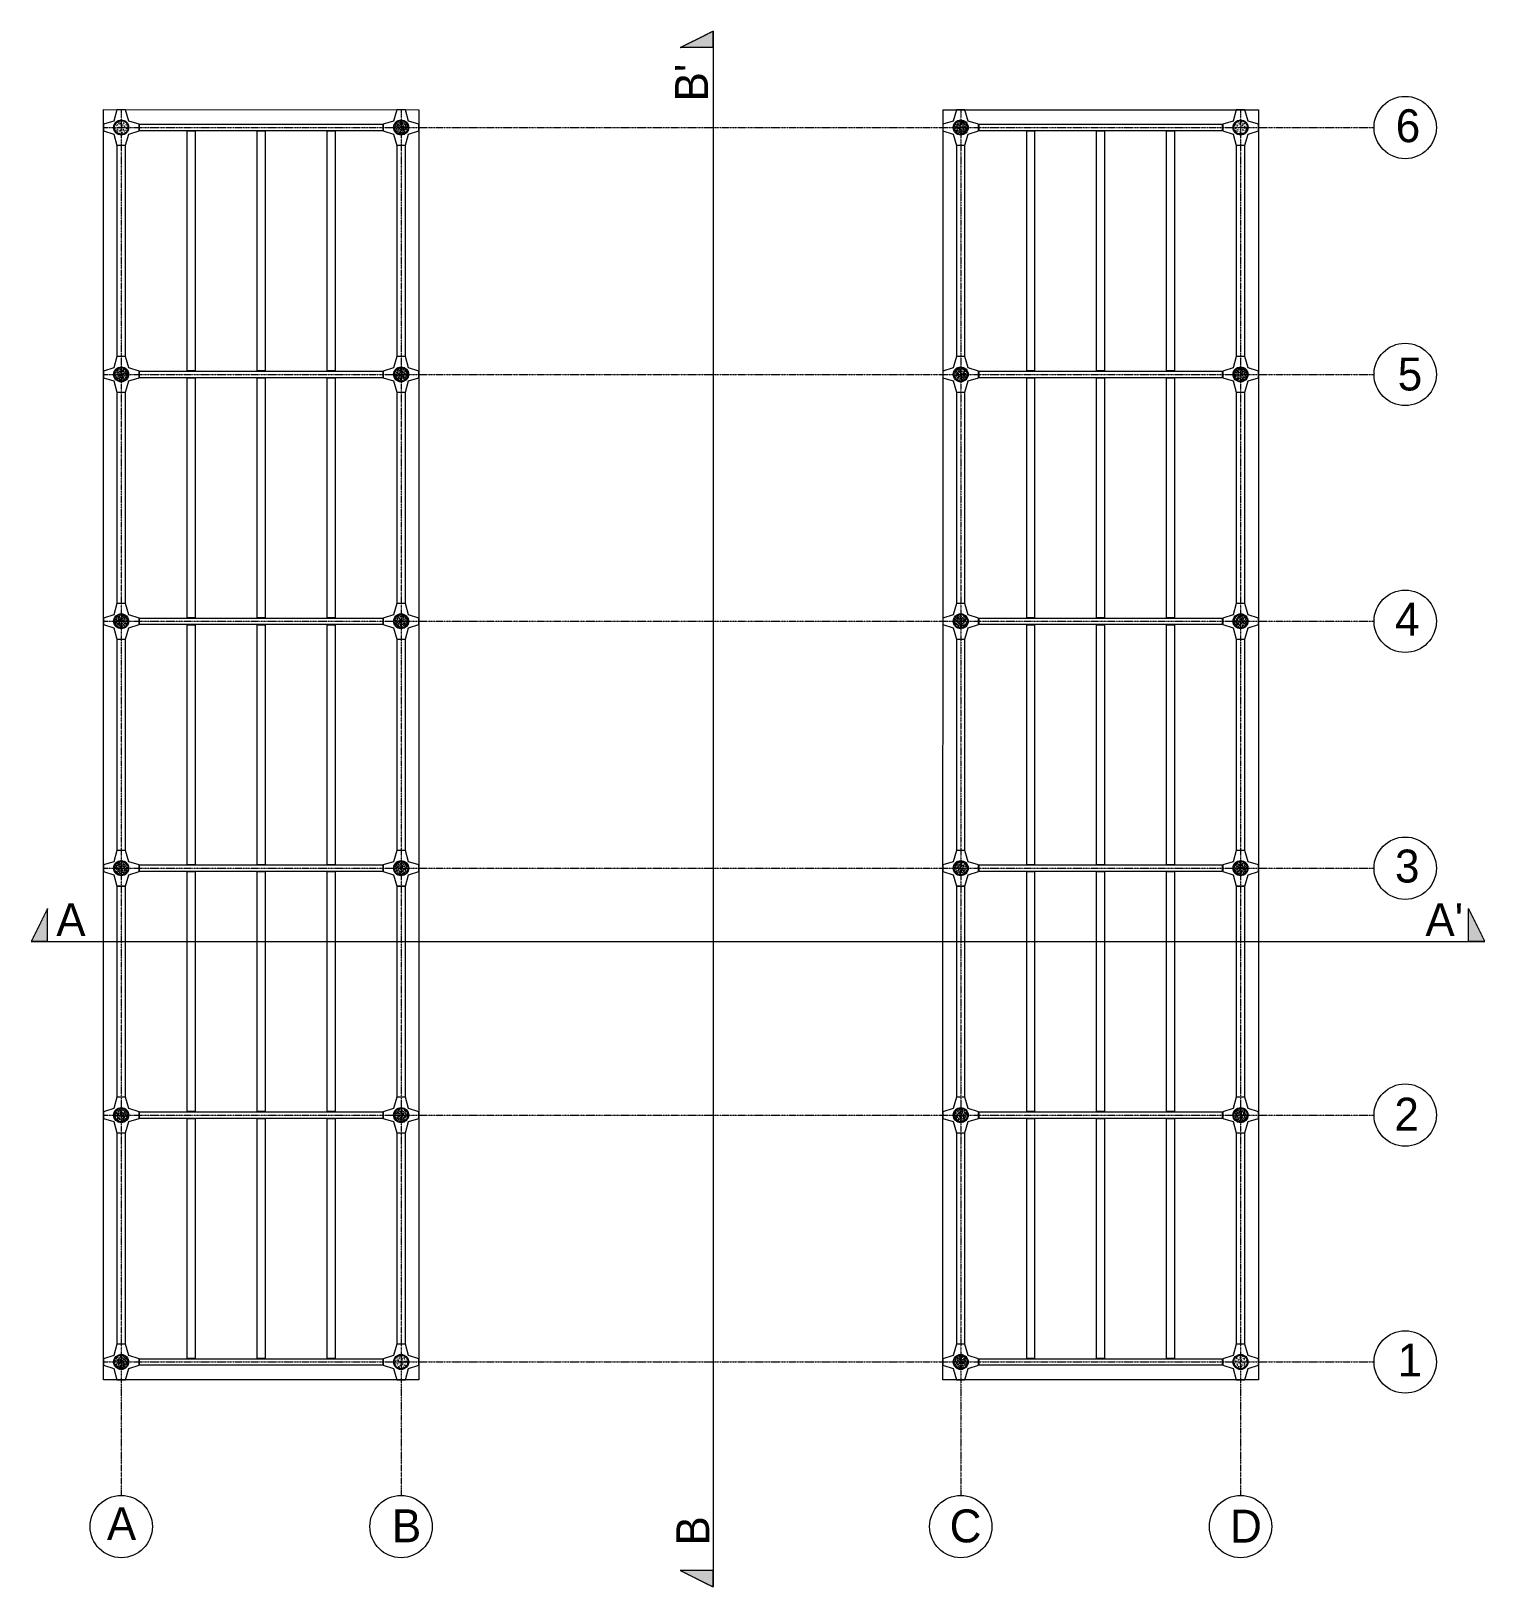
# Model space of a CAD drawing. Header units: millimetres. Extents: x -6949 to 549764, y -83146 to 127128.
# Drawn here: x 162888 to 207043, y -5539 to 41722 of the extents above; entities that cross this region are included whole.
import ezdxf

# ---------------------------------------------------------------- set-up
doc = ezdxf.new("R2010")
doc.units = ezdxf.units.MM
doc.linetypes.add('ACAD_ISO02W100', pattern=[15, 12, -3])
doc.linetypes.add('TRATTO-PUNTO', pattern=[1, 0.5, -0.25, 0, -0.25])
for name, color, linetype, lineweight in [('cemento', 253, 'Continuous', 9), ('GRIGLIA', 6, 'Continuous', 9), ('griglie', 6, 'TRATTO-PUNTO', 9), ('piastra', 6, 'Continuous', 18), ('S-BEAM', 5, 'Continuous', 18), ('S-COLS', 7, 'Continuous', 18), ('sezione', 1, 'ACAD_ISO02W100', 20), ('solaio', 252, 'Continuous', 9)]:
    doc.layers.add(name, color=color, linetype=linetype, lineweight=lineweight)
doc.layers.add('quote', color=7, linetype='Continuous', lineweight=5, true_color=0x383838)
doc.styles.get("Standard").update_dxf_attribs({"font": ''})
doc.styles.get('Standard').set_extended_font_data('Bahnschrift Light')

# ---------------------------------------------------------------- blocks, each defined once
blk = doc.blocks.new('*U162')
at = {"true_color": 0xc7c8ca}
h = blk.add_hatch(color=9, dxfattribs=at)
h.dxf.hatch_style = 1
h.paths.add_polyline_path([(-229, 0, 1), (229, 0, 1)])
h.paths.add_polyline_path([(-209, 0, -1), (209, 0, -1)], flags=16)
h.paths.add_polyline_path([(-146, -100, -1), (-130, -100, -1)], flags=0)
h.paths.add_polyline_path([(-179, 0, -1), (-163, 0, -1)], flags=0)
h.paths.add_polyline_path([(-61, -162, -1), (-45, -162, -1)], flags=0)
h.paths.add_polyline_path([(-146, 100, -1), (-130, 100, -1)], flags=0)
h.paths.add_polyline_path([(45, -162, -1), (61, -162, -1)], flags=0)
h.paths.add_polyline_path([(-61, 162, -1), (-45, 162, -1)], flags=0)
h.paths.add_polyline_path([(130, -100, -1), (146, -100, -1)], flags=0)
h.paths.add_polyline_path([(45, 162, -1), (61, 162, -1)], flags=0)
h.paths.add_polyline_path([(163, 0, -1), (179, 0, -1)], flags=0)
h.paths.add_polyline_path([(130, 100, -1), (146, 100, -1)], flags=0)
blk = doc.blocks.new('*U163')
at = {"layer": 'piastra', "color": 0, "linetype": 'ByBlock', "lineweight": -2, "transparency": 16777216}
for p in [(0, 37500), (8500, 37500), (0, 30000), (8500, 30000), (0, 22500), (8500, 22500), (0, 15000), (8500, 15000), (0, 7500), (8500, 7500), (0, 0), (8500, 0)]:
    blk.add_blockref('*U162', p, dxfattribs=at)
blk = doc.blocks.new('*U164')
at = {"true_color": 0xc7c8ca}
h = blk.add_hatch(color=9, dxfattribs=at)
h.dxf.hatch_style = 1
h.paths.add_polyline_path([(-229, 0, 1), (229, 0, 1)])
h.paths.add_polyline_path([(-209, 0, -1), (209, 0, -1)], flags=16)
h.paths.add_polyline_path([(-146, -100, -1), (-130, -100, -1)], flags=0)
h.paths.add_polyline_path([(-179, 0, -1), (-163, 0, -1)], flags=0)
h.paths.add_polyline_path([(-61, -162, -1), (-45, -162, -1)], flags=0)
h.paths.add_polyline_path([(-146, 100, -1), (-130, 100, -1)], flags=0)
h.paths.add_polyline_path([(45, -162, -1), (61, -162, -1)], flags=0)
h.paths.add_polyline_path([(-61, 162, -1), (-45, 162, -1)], flags=0)
h.paths.add_polyline_path([(130, -100, -1), (146, -100, -1)], flags=0)
h.paths.add_polyline_path([(45, 162, -1), (61, 162, -1)], flags=0)
h.paths.add_polyline_path([(163, 0, -1), (179, 0, -1)], flags=0)
h.paths.add_polyline_path([(130, 100, -1), (146, 100, -1)], flags=0)
blk = doc.blocks.new('*U165')
at = {"layer": 'piastra', "color": 0, "linetype": 'ByBlock', "lineweight": -2, "transparency": 16777216}
for p in [(0, 37500), (8500, 37500), (0, 30000), (8500, 30000), (0, 22500), (8500, 22500), (0, 15000), (8500, 15000), (0, 7500), (8500, 7500), (0, 0), (8500, 0)]:
    blk.add_blockref('*U164', p, dxfattribs=at)

msp = doc.modelspace()

# ---------------------------------------------------------------- hatches: boundary and pattern name
at = {"layer": 'cemento'}
h = msp.add_hatch(dxfattribs=at)
h.set_pattern_fill('AR-CONC', color=256, scale=0.5, angle=48)
h.paths.add_polyline_path([(165416.3, 38793.6, 1), (165833.3, 38793.6, 1)])
h = msp.add_hatch(dxfattribs=at)
h.set_pattern_fill('AR-CONC', color=256, scale=0.5, angle=48)
h.paths.add_polyline_path([(173916.3, 38793.6, 1), (174333.3, 38793.6, 1)])
h = msp.add_hatch(dxfattribs=at)
h.set_pattern_fill('AR-CONC', color=256, scale=0.5, angle=48)
h.paths.add_polyline_path([(190913.8, 38793.6, 1), (191330.8, 38793.6, 1)])
h = msp.add_hatch(dxfattribs=at)
h.set_pattern_fill('AR-CONC', color=256, scale=0.5, angle=48)
h.paths.add_polyline_path([(199413.8, 38793.6, 1), (199830.8, 38793.6, 1)])
h = msp.add_hatch(dxfattribs=at)
h.set_pattern_fill('AR-CONC', color=256, scale=0.5, angle=48)
h.paths.add_polyline_path([(165416.3, 31293.6, 1), (165833.3, 31293.6, 1)])
h = msp.add_hatch(dxfattribs=at)
h.set_pattern_fill('AR-CONC', color=256, scale=0.5, angle=48)
h.paths.add_polyline_path([(173916.3, 31293.6, 1), (174333.3, 31293.6, 1)])
h = msp.add_hatch(dxfattribs=at)
h.set_pattern_fill('AR-CONC', color=256, scale=0.5, angle=48)
h.paths.add_polyline_path([(190913.8, 31293.6, 1), (191330.8, 31293.6, 1)])
h = msp.add_hatch(dxfattribs=at)
h.set_pattern_fill('AR-CONC', color=256, scale=0.5, angle=48)
h.paths.add_polyline_path([(199413.8, 31293.6, 1), (199830.8, 31293.6, 1)])
h = msp.add_hatch(dxfattribs=at)
h.set_pattern_fill('AR-CONC', color=256, scale=0.5, angle=48)
h.paths.add_polyline_path([(165416.3, 23793.6, 1), (165833.3, 23793.6, 1)])
h = msp.add_hatch(dxfattribs=at)
h.set_pattern_fill('AR-CONC', color=256, scale=0.5, angle=48)
h.paths.add_polyline_path([(173916.3, 23793.6, 1), (174333.3, 23793.6, 1)])
h = msp.add_hatch(dxfattribs=at)
h.set_pattern_fill('AR-CONC', color=256, scale=0.5, angle=48)
h.paths.add_polyline_path([(190913.8, 23793.6, 1), (191330.8, 23793.6, 1)])
h = msp.add_hatch(dxfattribs=at)
h.set_pattern_fill('AR-CONC', color=256, scale=0.5, angle=48)
h.paths.add_polyline_path([(199413.8, 23793.6, 1), (199830.8, 23793.6, 1)])
h = msp.add_hatch(dxfattribs=at)
h.set_pattern_fill('AR-CONC', color=256, scale=0.5, angle=48)
h.paths.add_polyline_path([(165416.3, 16293.6, 1), (165833.3, 16293.6, 1)])
h = msp.add_hatch(dxfattribs=at)
h.set_pattern_fill('AR-CONC', color=256, scale=0.5, angle=48)
h.paths.add_polyline_path([(173916.3, 16293.6, 1), (174333.3, 16293.6, 1)])
h = msp.add_hatch(dxfattribs=at)
h.set_pattern_fill('AR-CONC', color=256, scale=0.5, angle=48)
h.paths.add_polyline_path([(190913.8, 16293.6, 1), (191330.8, 16293.6, 1)])
h = msp.add_hatch(dxfattribs=at)
h.set_pattern_fill('AR-CONC', color=256, scale=0.5, angle=48)
h.paths.add_polyline_path([(199413.8, 16293.6, 1), (199830.8, 16293.6, 1)])
h = msp.add_hatch(dxfattribs=at)
h.set_pattern_fill('AR-CONC', color=256, scale=0.5, angle=48)
h.paths.add_polyline_path([(165416.3, 8793.6, 1), (165833.3, 8793.6, 1)])
h = msp.add_hatch(dxfattribs=at)
h.set_pattern_fill('AR-CONC', color=256, scale=0.5, angle=48)
h.paths.add_polyline_path([(173916.3, 8793.6, 1), (174333.3, 8793.6, 1)])
h = msp.add_hatch(dxfattribs=at)
h.set_pattern_fill('AR-CONC', color=256, scale=0.5, angle=48)
h.paths.add_polyline_path([(190913.8, 8793.6, 1), (191330.8, 8793.6, 1)])
h = msp.add_hatch(dxfattribs=at)
h.set_pattern_fill('AR-CONC', color=256, scale=0.5, angle=48)
h.paths.add_polyline_path([(199413.8, 8793.6, 1), (199830.8, 8793.6, 1)])
h = msp.add_hatch(dxfattribs=at)
h.set_pattern_fill('AR-CONC', color=256, scale=0.5, angle=48)
h.paths.add_polyline_path([(165416.3, 1293.6, 1), (165833.3, 1293.6, 1)])
h = msp.add_hatch(dxfattribs=at)
h.set_pattern_fill('AR-CONC', color=256, scale=0.5, angle=48)
h.paths.add_polyline_path([(173916.3, 1293.6, 1), (174333.3, 1293.6, 1)])
h = msp.add_hatch(dxfattribs=at)
h.set_pattern_fill('AR-CONC', color=256, scale=0.5, angle=48)
h.paths.add_polyline_path([(190913.8, 1293.6, 1), (191330.8, 1293.6, 1)])
h = msp.add_hatch(dxfattribs=at)
h.set_pattern_fill('AR-CONC', color=256, scale=0.5, angle=48)
h.paths.add_polyline_path([(199413.8, 1293.6, 1), (199830.8, 1293.6, 1)])
at = {"layer": 'quote'}
h = msp.add_hatch(color=1, dxfattribs=at)
h.dxf.hatch_style = 1
h.paths.add_polyline_path([(183600.9, 41721.7), (182600.9, 41221.7), (183600.9, 41221.7)])
h.paths.add_polyline_path([(183600.9, -5038.6), (182600.9, -5038.6), (183600.9, -5538.6)])
h = msp.add_hatch(color=1, dxfattribs=at)
h.dxf.hatch_style = 1
h.paths.add_polyline_path([(163387.8, 15064.4), (162887.8, 14064.4), (163387.8, 14064.4)])
h.paths.add_polyline_path([(206543, 15064.4), (206543, 14064.4), (207043, 14064.4)])

# ---------------------------------------------------------------- linework, layer by layer
at = {"layer": 'GRIGLIA'}
for centre in [(204622.3, 38793.6), (204622.3, 31293.6), (204622.3, 23793.6), (204622.3, 16293.6), (204622.3, 8793.6), (204622.3, 1293.6), (165624.8, -3706.4), (174124.8, -3706.4), (191124.8, -3706.4), (199622.3, -3706.4)]:
    msp.add_circle(centre, 946.7, dxfattribs=at)
at = {"layer": 'griglie'}
for points in [[(165624.8, 39334.6), (165624.8, -2759.7)], [(174124.8, 39334.6), (174124.8, -2759.7)], [(191124.8, 39334.6), (191124.8, -2759.7)], [(199622.3, 39334.6), (199622.3, -2759.7)], [(165083.9, 38793.6), (203675.6, 38793.6)], [(165083.9, 31293.6), (203675.6, 31293.6)], [(165083.9, 23793.6), (203675.6, 23793.6)], [(165083.9, 16293.4), (203675.6, 16293.6)], [(165083.9, 8793.4), (203675.6, 8793.6)], [(165083.9, 1293.6), (203675.6, 1293.6)]]:
    msp.add_lwpolyline(points, dxfattribs=at)
at = {"layer": 'piastra'}
for points in [[(166165.9, 38693.4), (166165.9, 38893.4), (165852, 38990.5), (165754.9, 39334.4), (165493.3, 39334.9), (165397.8, 38990.5), (165083.9, 38893.4), (165083.9, 38693.4), (165397.8, 38596.3), (165495, 38252), (165754.9, 38252.4), (165852, 38596.3)], [(174665.9, 38693.4), (174665.9, 38893.4), (174352, 38990.5), (174254.9, 39334.4), (173993.3, 39334.9), (173897.8, 38990.5), (173583.9, 38893.4), (173583.9, 38693.4), (173897.8, 38596.3), (173995, 38252), (174254.9, 38252.4), (174352, 38596.3)], [(191663.4, 38693.4), (191663.4, 38893.4), (191349.6, 38990.5), (191252.4, 39334.4), (190990.8, 39334.9), (190895.3, 38990.5), (190581.4, 38893.4), (190581.4, 38693.4), (190895.3, 38596.3), (190992.5, 38252), (191252.4, 38252.4), (191349.6, 38596.3)], [(200163.4, 38693.4), (200163.4, 38893.4), (199849.6, 38990.5), (199752.4, 39334.4), (199490.8, 39334.9), (199395.3, 38990.5), (199081.4, 38893.4), (199081.4, 38693.4), (199395.3, 38596.3), (199492.5, 38252), (199752.4, 38252.4), (199849.6, 38596.3)], [(166165.9, 31193.4), (166165.9, 31393.4), (165852, 31490.5), (165754.9, 31834.4), (165493.3, 31834.9), (165397.8, 31490.5), (165083.9, 31393.4), (165083.9, 31193.4), (165397.8, 31096.3), (165495, 30752), (165754.9, 30752.4), (165852, 31096.3)], [(174665.9, 31193.4), (174665.9, 31393.4), (174352, 31490.5), (174254.9, 31834.4), (173993.3, 31834.9), (173897.8, 31490.5), (173583.9, 31393.4), (173583.9, 31193.4), (173897.8, 31096.3), (173995, 30752), (174254.9, 30752.4), (174352, 31096.3)], [(191663.4, 31193.4), (191663.4, 31393.4), (191349.6, 31490.5), (191252.4, 31834.4), (190990.8, 31834.9), (190895.3, 31490.5), (190581.4, 31393.4), (190581.4, 31193.4), (190895.3, 31096.3), (190992.5, 30752), (191252.4, 30752.4), (191349.6, 31096.3)], [(200163.4, 31193.4), (200163.4, 31393.4), (199849.6, 31490.5), (199752.4, 31834.4), (199490.8, 31834.9), (199395.3, 31490.5), (199081.4, 31393.4), (199081.4, 31193.4), (199395.3, 31096.3), (199492.5, 30752), (199752.4, 30752.4), (199849.6, 31096.3)], [(166165.9, 23693.4), (166165.9, 23893.4), (165852, 23990.5), (165754.9, 24334.4), (165493.3, 24334.9), (165397.8, 23990.5), (165083.9, 23893.4), (165083.9, 23693.4), (165397.8, 23596.3), (165495, 23252), (165754.9, 23252.4), (165852, 23596.3)], [(174665.9, 23693.4), (174665.9, 23893.4), (174352, 23990.5), (174254.9, 24334.4), (173993.3, 24334.9), (173897.8, 23990.5), (173583.9, 23893.4), (173583.9, 23693.4), (173897.8, 23596.3), (173995, 23252), (174254.9, 23252.4), (174352, 23596.3)], [(191663.4, 23693.4), (191663.4, 23893.4), (191349.6, 23990.5), (191252.4, 24334.4), (190990.8, 24334.9), (190895.3, 23990.5), (190581.4, 23893.4), (190581.4, 23693.4), (190895.3, 23596.3), (190992.5, 23252), (191252.4, 23252.4), (191349.6, 23596.3)], [(200163.4, 23693.4), (200163.4, 23893.4), (199849.6, 23990.5), (199752.4, 24334.4), (199490.8, 24334.9), (199395.3, 23990.5), (199081.4, 23893.4), (199081.4, 23693.4), (199395.3, 23596.3), (199492.5, 23252), (199752.4, 23252.4), (199849.6, 23596.3)], [(166165.9, 16193.4), (166165.9, 16393.4), (165852, 16490.5), (165754.9, 16834.4), (165493.3, 16834.9), (165397.8, 16490.5), (165083.9, 16393.4), (165083.9, 16193.4), (165397.8, 16096.3), (165495, 15752), (165754.9, 15752.4), (165852, 16096.3)], [(174665.9, 16193.4), (174665.9, 16393.4), (174352, 16490.5), (174254.9, 16834.4), (173993.3, 16834.9), (173897.8, 16490.5), (173583.9, 16393.4), (173583.9, 16193.4), (173897.8, 16096.3), (173995, 15752), (174254.9, 15752.4), (174352, 16096.3)], [(191663.4, 16193.4), (191663.4, 16393.4), (191349.6, 16490.5), (191252.4, 16834.4), (190990.8, 16834.9), (190895.3, 16490.5), (190581.4, 16393.4), (190581.4, 16193.4), (190895.3, 16096.3), (190992.5, 15752), (191252.4, 15752.4), (191349.6, 16096.3)], [(200163.4, 16193.4), (200163.4, 16393.4), (199849.6, 16490.5), (199752.4, 16834.4), (199490.8, 16834.9), (199395.3, 16490.5), (199081.4, 16393.4), (199081.4, 16193.4), (199395.3, 16096.3), (199492.5, 15752), (199752.4, 15752.4), (199849.6, 16096.3)], [(166165.9, 8693.4), (166165.9, 8893.4), (165852, 8990.5), (165754.9, 9334.4), (165493.3, 9334.9), (165397.8, 8990.5), (165083.9, 8893.4), (165083.9, 8693.4), (165397.8, 8596.3), (165495, 8252), (165754.9, 8252.4), (165852, 8596.3)], [(174665.9, 8693.4), (174665.9, 8893.4), (174352, 8990.5), (174254.9, 9334.4), (173993.3, 9334.9), (173897.8, 8990.5), (173583.9, 8893.4), (173583.9, 8693.4), (173897.8, 8596.3), (173995, 8252), (174254.9, 8252.4), (174352, 8596.3)], [(191663.4, 8693.4), (191663.4, 8893.4), (191349.6, 8990.5), (191252.4, 9334.4), (190990.8, 9334.9), (190895.3, 8990.5), (190581.4, 8893.4), (190581.4, 8693.4), (190895.3, 8596.3), (190992.5, 8252), (191252.4, 8252.4), (191349.6, 8596.3)], [(200163.4, 8693.4), (200163.4, 8893.4), (199849.6, 8990.5), (199752.4, 9334.4), (199490.8, 9334.9), (199395.3, 8990.5), (199081.4, 8893.4), (199081.4, 8693.4), (199395.3, 8596.3), (199492.5, 8252), (199752.4, 8252.4), (199849.6, 8596.3)], [(166165.9, 1193.4), (166165.9, 1393.4), (165852, 1490.5), (165754.9, 1834.4), (165493.3, 1834.9), (165397.8, 1490.5), (165083.9, 1393.4), (165083.9, 1193.4), (165397.8, 1096.3), (165495, 752), (165754.9, 752.4), (165852, 1096.3)], [(174665.9, 1193.4), (174665.9, 1393.4), (174352, 1490.5), (174254.9, 1834.4), (173993.3, 1834.9), (173897.8, 1490.5), (173583.9, 1393.4), (173583.9, 1193.4), (173897.8, 1096.3), (173995, 752), (174254.9, 752.4), (174352, 1096.3)], [(191663.4, 1193.4), (191663.4, 1393.4), (191349.6, 1490.5), (191252.4, 1834.4), (190990.8, 1834.9), (190895.3, 1490.5), (190581.4, 1393.4), (190581.4, 1193.4), (190895.3, 1096.3), (190992.5, 752), (191252.4, 752.4), (191349.6, 1096.3)], [(200163.4, 1193.4), (200163.4, 1393.4), (199849.6, 1490.5), (199752.4, 1834.4), (199490.8, 1834.9), (199395.3, 1490.5), (199081.4, 1393.4), (199081.4, 1193.4), (199395.3, 1096.3), (199492.5, 752), (199752.4, 752.4), (199849.6, 1096.3)]]:
    msp.add_lwpolyline(points, close=True, dxfattribs=at)
at = {"layer": 'S-BEAM'}
for points in [[(166180.9, 38893.4), (173568.9, 38893.4), (173568.9, 38693.4), (166180.9, 38693.4)], [(191678.4, 38893.4), (199066.4, 38893.4), (199066.4, 38693.4), (191678.4, 38693.4)], [(167879.9, 38678.4), (167618.3, 38678.4), (167618.3, 31408.4), (167879.9, 31408.4)], [(170004.9, 38678.4), (169743.3, 38678.4), (169743.3, 31408.4), (170004.9, 31408.4)], [(172129.9, 38678.4), (171868.3, 38678.4), (171868.3, 31408.4), (172129.9, 31408.4)], [(193377.4, 38678.4), (193115.8, 38678.4), (193115.8, 31408.4), (193377.4, 31408.4)], [(195502.4, 38678.4), (195240.8, 38678.4), (195240.8, 31408.4), (195502.4, 31408.4)], [(197627.4, 38678.4), (197365.8, 38678.4), (197365.8, 31408.4), (197627.4, 31408.4)], [(165754.9, 38242.4), (165493.3, 38242.4), (165493.3, 31844.9), (165754.9, 31844.9)], [(174254.9, 38242.4), (173993.3, 38242.4), (173993.3, 31844.9), (174254.9, 31844.9)], [(191252.4, 38242.4), (190990.8, 38242.4), (190990.8, 31844.9), (191252.4, 31844.9)], [(199752.4, 38242.4), (199490.8, 38242.4), (199490.8, 31844.9), (199752.4, 31844.9)], [(166180.9, 31393.4), (173568.9, 31393.4), (173568.9, 31193.4), (166180.9, 31193.4)], [(191678.4, 31393.4), (199066.4, 31393.4), (199066.4, 31193.4), (191678.4, 31193.4)], [(165754.9, 30742.4), (165493.3, 30742.4), (165493.3, 24344.9), (165754.9, 24344.9)], [(167879.9, 31178.4), (167618.3, 31178.4), (167618.3, 23908.4), (167879.9, 23908.4)], [(170004.9, 31178.4), (169743.3, 31178.4), (169743.3, 23908.4), (170004.9, 23908.4)], [(172129.9, 31178.4), (171868.3, 31178.4), (171868.3, 23908.4), (172129.9, 23908.4)], [(174254.9, 30742.4), (173993.3, 30742.4), (173993.3, 24344.9), (174254.9, 24344.9)], [(191252.4, 30742.4), (190990.8, 30742.4), (190990.8, 24344.9), (191252.4, 24344.9)], [(193377.4, 31178.4), (193115.8, 31178.4), (193115.8, 23908.4), (193377.4, 23908.4)], [(195502.4, 31178.4), (195240.8, 31178.4), (195240.8, 23908.4), (195502.4, 23908.4)], [(197627.4, 31178.4), (197365.8, 31178.4), (197365.8, 23908.4), (197627.4, 23908.4)], [(199752.4, 30742.4), (199490.8, 30742.4), (199490.8, 24344.9), (199752.4, 24344.9)], [(166180.9, 23893.4), (173568.9, 23893.4), (173568.9, 23693.4), (166180.9, 23693.4)], [(167879.9, 23678.4), (167618.3, 23678.4), (167618.3, 16408.4), (167879.9, 16408.4)], [(170004.9, 23678.4), (169743.3, 23678.4), (169743.3, 16408.4), (170004.9, 16408.4)], [(172129.9, 23678.4), (171868.3, 23678.4), (171868.3, 16408.4), (172129.9, 16408.4)], [(191678.4, 23893.4), (199066.4, 23893.4), (199066.4, 23693.4), (191678.4, 23693.4)], [(193377.4, 23678.4), (193115.8, 23678.4), (193115.8, 16408.4), (193377.4, 16408.4)], [(195502.4, 23678.4), (195240.8, 23678.4), (195240.8, 16408.4), (195502.4, 16408.4)], [(197627.4, 23678.4), (197365.8, 23678.4), (197365.8, 16408.4), (197627.4, 16408.4)], [(165754.9, 23242.4), (165493.3, 23242.4), (165493.3, 16844.9), (165754.9, 16844.9)], [(174254.9, 23242.4), (173993.3, 23242.4), (173993.3, 16844.9), (174254.9, 16844.9)], [(191252.4, 23242.4), (190990.8, 23242.4), (190990.8, 16844.9), (191252.4, 16844.9)], [(199752.4, 23242.4), (199490.8, 23242.4), (199490.8, 16844.9), (199752.4, 16844.9)], [(166180.9, 16393.4), (173568.9, 16393.4), (173568.9, 16193.4), (166180.9, 16193.4)], [(167879.9, 16178.4), (167618.3, 16178.4), (167618.3, 8908.4), (167879.9, 8908.4)], [(170004.9, 16178.4), (169743.3, 16178.4), (169743.3, 8908.4), (170004.9, 8908.4)], [(172129.9, 16178.4), (171868.3, 16178.4), (171868.3, 8908.4), (172129.9, 8908.4)], [(191678.4, 16393.4), (199066.4, 16393.4), (199066.4, 16193.4), (191678.4, 16193.4)], [(193377.4, 16178.4), (193115.8, 16178.4), (193115.8, 8908.4), (193377.4, 8908.4)], [(195502.4, 16178.4), (195240.8, 16178.4), (195240.8, 8908.4), (195502.4, 8908.4)], [(197627.4, 16178.4), (197365.8, 16178.4), (197365.8, 8908.4), (197627.4, 8908.4)], [(165754.9, 15742.4), (165493.3, 15742.4), (165493.3, 9344.9), (165754.9, 9344.9)], [(174254.9, 15742.4), (173993.3, 15742.4), (173993.3, 9344.9), (174254.9, 9344.9)], [(191252.4, 15742.4), (190990.8, 15742.4), (190990.8, 9344.9), (191252.4, 9344.9)], [(199752.4, 15742.4), (199490.8, 15742.4), (199490.8, 9344.9), (199752.4, 9344.9)], [(166180.9, 8893.4), (173568.9, 8893.4), (173568.9, 8693.4), (166180.9, 8693.4)], [(167879.9, 8678.4), (167618.3, 8678.4), (167618.3, 1408.4), (167879.9, 1408.4)], [(170004.9, 8678.4), (169743.3, 8678.4), (169743.3, 1408.4), (170004.9, 1408.4)], [(172129.9, 8678.4), (171868.3, 8678.4), (171868.3, 1408.4), (172129.9, 1408.4)], [(191678.4, 8893.4), (199066.4, 8893.4), (199066.4, 8693.4), (191678.4, 8693.4)], [(193377.4, 8678.4), (193115.8, 8678.4), (193115.8, 1408.4), (193377.4, 1408.4)], [(195502.4, 8678.4), (195240.8, 8678.4), (195240.8, 1408.4), (195502.4, 1408.4)], [(197627.4, 8678.4), (197365.8, 8678.4), (197365.8, 1408.4), (197627.4, 1408.4)], [(165754.9, 8242.4), (165493.3, 8242.4), (165493.3, 1844.9), (165754.9, 1844.9)], [(174254.9, 8242.4), (173993.3, 8242.4), (173993.3, 1844.9), (174254.9, 1844.9)], [(191252.4, 8242.4), (190990.8, 8242.4), (190990.8, 1844.9), (191252.4, 1844.9)], [(199752.4, 8242.4), (199490.8, 8242.4), (199490.8, 1844.9), (199752.4, 1844.9)], [(166180.9, 1393.4), (173568.9, 1393.4), (173568.9, 1193.4), (166180.9, 1193.4)], [(191678.4, 1393.4), (199066.4, 1393.4), (199066.4, 1193.4), (191678.4, 1193.4)]]:
    msp.add_lwpolyline(points, close=True, dxfattribs=at)
at = {"layer": 'S-COLS'}
for centre, radius in [((165624.8, 38793.6), 228.5), ((165624.8, 38793.6), 208.5), ((174124.8, 38793.6), 228.5), ((174124.8, 38793.6), 208.5), ((191122.3, 38793.6), 228.5), ((191122.3, 38793.6), 208.5), ((199622.3, 38793.6), 228.5), ((199622.3, 38793.6), 208.5), ((165624.8, 31293.6), 228.5), ((165624.8, 31293.6), 208.5), ((174124.8, 31293.6), 228.5), ((174124.8, 31293.6), 208.5), ((191122.3, 31293.6), 228.5), ((191122.3, 31293.6), 208.5), ((199622.3, 31293.6), 228.5), ((199622.3, 31293.6), 208.5), ((165624.8, 23793.6), 228.5), ((165624.8, 23793.6), 208.5), ((174124.8, 23793.6), 228.5), ((174124.8, 23793.6), 208.5), ((191122.3, 23793.6), 228.5), ((191122.3, 23793.6), 208.5), ((199622.3, 23793.6), 228.5), ((199622.3, 23793.6), 208.5), ((165624.8, 16293.6), 228.5), ((165624.8, 16293.6), 208.5), ((174124.8, 16293.6), 228.5), ((174124.8, 16293.6), 208.5), ((191122.3, 16293.6), 228.5), ((191122.3, 16293.6), 208.5), ((199622.3, 16293.6), 228.5), ((199622.3, 16293.6), 208.5), ((165624.8, 8793.6), 228.5), ((165624.8, 8793.6), 208.5), ((174124.8, 8793.6), 228.5), ((174124.8, 8793.6), 208.5), ((191122.3, 8793.6), 228.5), ((191122.3, 8793.6), 208.5), ((199622.3, 8793.6), 228.5), ((199622.3, 8793.6), 208.5), ((165624.8, 1293.6), 228.5), ((165624.8, 1293.6), 208.5), ((174124.8, 1293.6), 228.5), ((174124.8, 1293.6), 208.5), ((191122.3, 1293.6), 228.5), ((191122.3, 1293.6), 208.5), ((199622.3, 1293.6), 228.5), ((199622.3, 1293.6), 208.5)]:
    msp.add_circle(centre, radius, dxfattribs=at)
at = {"layer": 'sezione', "color": 14}
for points in [[(183600.9, 41221.7), (183600.9, 41721.7), (183600.9, 41221.7), (182600.9, 41221.7), (183600.9, 41721.7)], [(163387.8, 14064.4), (162887.8, 14064.4), (163387.8, 14064.4), (163387.8, 15064.4), (162887.8, 14064.4)], [(206543, 14064.4), (207043, 14064.4), (206543, 14064.4), (206543, 15064.4), (207043, 14064.4)], [(183600.9, -5038.6), (183600.9, -5538.6), (183600.9, -5038.6), (182600.9, -5038.6), (183600.9, -5538.6)]]:
    msp.add_lwpolyline(points, dxfattribs=at)
at = {"layer": 'sezione'}
for points in [[(183600.9, 41221.7), (183600.9, -5538.6)], [(162887.8, 14064.4), (207043, 14064.4)]]:
    msp.add_lwpolyline(points, dxfattribs=at)
at = {"layer": 'solaio'}
for points in [[(165083.9, 39335.6), (174665.9, 39334.4), (174665.9, 752.2), (165083.9, 752.2), (165088.5, 39335.6)], [(190581.4, 39334.6), (200163.4, 39333.5), (200163.4, 751.3), (190581.4, 751.3), (190586, 39334.6)]]:
    msp.add_lwpolyline(points, dxfattribs=at)

# ---------------------------------------------------------------- block references
at = {"layer": 'piastra'}
for name, p in [('*U163', (165624.8, 1293.6)), ('*U165', (191122.3, 1293.6))]:
    msp.add_blockref(name, p, dxfattribs=at)

# ---------------------------------------------------------------- texts
at = {"layer": 'GRIGLIA', "insert": (204335.7, 39347.2), "char_height": 1000, "attachment_point": 1}
msp.add_mtext_dynamic_manual_height_columns('{\\fBahnschrift Light|b0|i0|c0|p34;6}', width=642.137, gutter_width=1, heights=[0], dxfattribs=at)
at = {"layer": 'quote', "color": 1, "char_height": 1000, "attachment_point": 1, "rotation": 90}
for s, insert in [("{\\fBahnschrift Light|b0|i0|c0|p34;B'}", (182446.4, 39584.5)), ('{\\fBahnschrift Light|b0|i0|c0|p34;B}', (182485.9, -4282.5))]:
    msp.add_mtext_dynamic_manual_height_columns(s, width=642.137, gutter_width=1, heights=[0], dxfattribs=dict(at, insert=insert))
at = {"layer": 'quote', "char_height": 1000, "attachment_point": 1}
for s, insert in [('{\\fBahnschrift Light|b0|i0|c0|p34;5}', (204395.5, 31805.4)), ('{\\fBahnschrift Light|b0|i0|c0|p34;4}', (204313.1, 24358.3)), ('{\\fBahnschrift Light|b0|i0|c0|p34;3}', (204313.1, 16858.3)), ('{\\fBahnschrift Light|b0|i0|c0|p34;2}', (204294.8, 9321.2)), ('{\\fBahnschrift Light|b0|i0|c0|p34;1}', (204395, 1852.9)), ('{\\fBahnschrift Light|b0|i0|c0|p34;A}', (165188.6, -3118)), ('{\\fBahnschrift Light|b0|i0|c0|p34;B}', (173844.9, -3183.7)), ('{\\fBahnschrift Light|b0|i0|c0|p34;C}', (190786.4, -3186.7)), ('{\\fBahnschrift Light|b0|i0|c0|p34;D}', (199303.8, -3193.4))]:
    msp.add_mtext_dynamic_manual_height_columns(s, width=642.137, gutter_width=1, heights=[0], dxfattribs=dict(at, insert=insert))
at = {"layer": 'quote', "color": 1, "char_height": 1000, "attachment_point": 1}
for s, insert in [('{\\fBahnschrift Light|b0|i0|c0|p34;A}', (163652, 15230.8)), ("{\\fBahnschrift Light|b0|i0|c0|p34;A'}", (205235.4, 15230.8))]:
    msp.add_mtext_dynamic_manual_height_columns(s, width=642.137, gutter_width=1, heights=[0], dxfattribs=dict(at, insert=insert))

doc.saveas('drawing.dxf')
